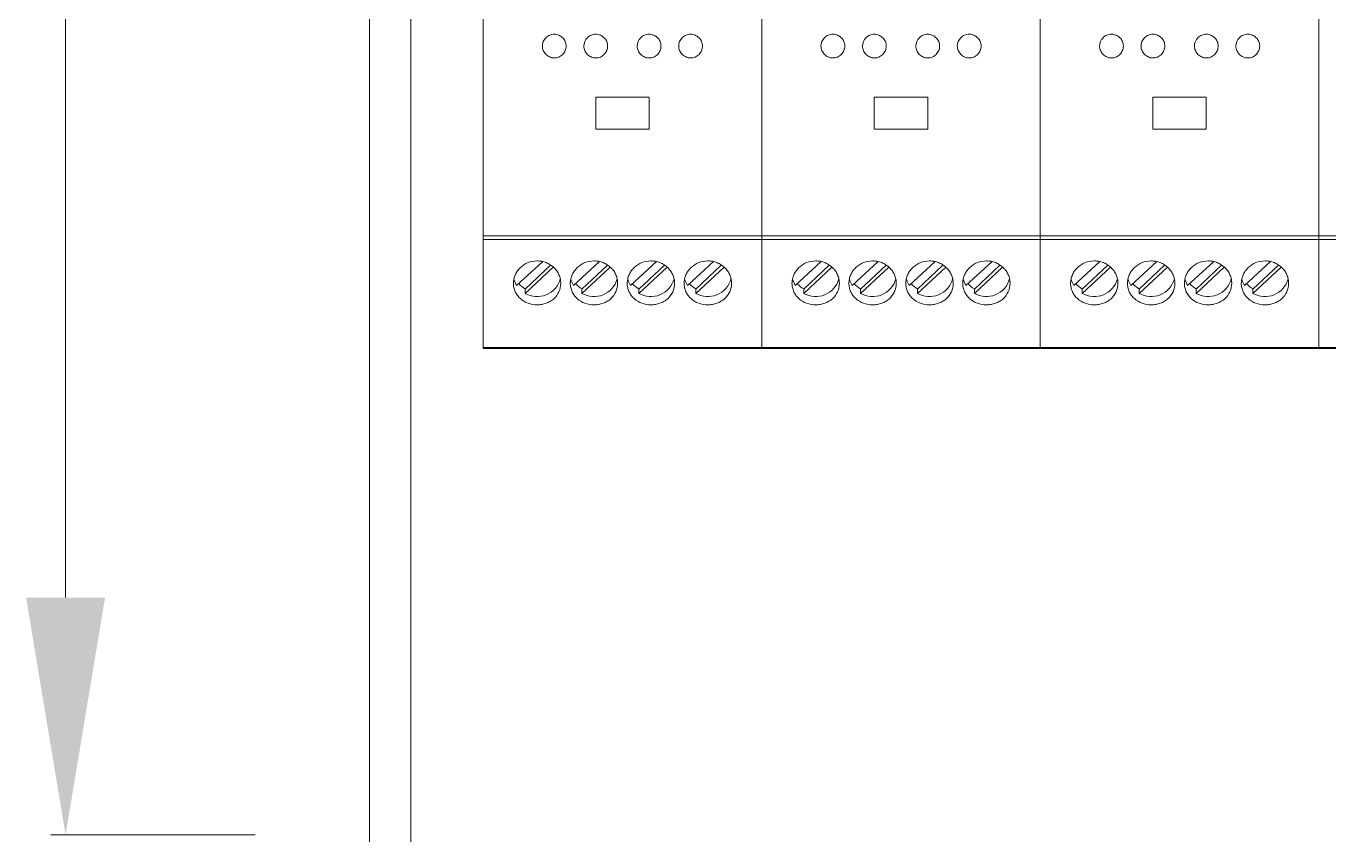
# Model space of a CAD drawing. Header units: millimetres. Extents: x 4137 to 6698, y 1400 to 3585.
# Drawn here: x 5054 to 5163.9, y 2645.8 to 2714 of the extents above; entities that cross this region are included whole.
import ezdxf

# ---------------------------------------------------------------- set-up
doc = ezdxf.new("R2010")
doc.units = ezdxf.units.MM
doc.layers.add('000-PI-Oprema', color=30, linetype='Continuous', lineweight=5)
for name, color, linetype in [('000-PI-ORMAR', 2, 'Continuous'), ('000-PI_TEXT', 7, 'Continuous'), ('002-PI-Kabelska kanalica', 150, 'Continuous')]:
    doc.layers.add(name, color=color, linetype=linetype)

msp = doc.modelspace()

# ---------------------------------------------------------------- linework, layer by layer
at = {"layer": '000-PI-Oprema', "color": 0, "linetype": 'ByBlock', "lineweight": 0}
for p, q in [((5092.54, 2775.7), (5092.54, 2696.28)), ((5116.04, 2775.7), (5116.04, 2696.28)), ((5116.04, 2775.7), (5116.04, 2696.28)), ((5139.54, 2775.7), (5139.54, 2696.28)), ((5139.54, 2775.7), (5139.54, 2696.28)), ((5163.04, 2775.7), (5163.04, 2696.28)), ((5163.04, 2775.7), (5163.04, 2696.28)), ((5106.54, 2707.98), (5102.04, 2707.98)), ((5102.04, 2707.98), (5102.04, 2705.28)), ((5106.54, 2705.28), (5106.54, 2707.98)), ((5130.04, 2707.98), (5125.54, 2707.98)), ((5125.54, 2707.98), (5125.54, 2705.28)), ((5130.04, 2705.28), (5130.04, 2707.98)), ((5153.54, 2707.98), (5149.04, 2707.98)), ((5149.04, 2707.98), (5149.04, 2705.28)), ((5153.54, 2705.28), (5153.54, 2707.98)), ((5102.04, 2705.28), (5106.54, 2705.28)), ((5125.54, 2705.28), (5130.04, 2705.28)), ((5149.04, 2705.28), (5153.54, 2705.28)), ((5116.04, 2696.28), (5092.54, 2696.28)), ((5092.54, 2696.28), (5092.54, 2695.98)), ((5092.54, 2695.98), (5092.54, 2686.88)), ((5092.54, 2695.98), (5116.04, 2695.98)), ((5116.04, 2696.28), (5116.04, 2695.98)), ((5139.54, 2696.28), (5116.04, 2696.28)), ((5116.04, 2696.28), (5116.04, 2695.98)), ((5116.04, 2686.88), (5116.04, 2695.98)), ((5116.04, 2695.98), (5116.04, 2686.88)), ((5116.04, 2695.98), (5139.54, 2695.98)), ((5139.54, 2696.28), (5139.54, 2695.98)), ((5163.04, 2696.28), (5139.54, 2696.28)), ((5139.54, 2696.28), (5139.54, 2695.98)), ((5139.54, 2686.88), (5139.54, 2695.98)), ((5139.54, 2695.98), (5139.54, 2686.88)), ((5139.54, 2695.98), (5163.04, 2695.98)), ((5163.04, 2696.28), (5163.04, 2695.98)), ((5186.54, 2696.28), (5163.04, 2696.28)), ((5163.04, 2696.28), (5163.04, 2695.98)), ((5163.04, 2686.88), (5163.04, 2695.98)), ((5163.04, 2695.98), (5163.04, 2686.88)), ((5163.04, 2695.98), (5186.54, 2695.98)), ((5095.37, 2692.09), (5097.54, 2694.1)), ((5098.23, 2693.8), (5096.08, 2691.8)), ((5100.17, 2692.09), (5102.34, 2694.1)), ((5103.03, 2693.8), (5100.88, 2691.8)), ((5104.97, 2692.09), (5107.14, 2694.1)), ((5107.83, 2693.8), (5105.68, 2691.8)), ((5109.77, 2692.09), (5111.94, 2694.1)), ((5112.63, 2693.8), (5110.48, 2691.8)), ((5118.87, 2692.09), (5121.04, 2694.1)), ((5121.73, 2693.8), (5119.58, 2691.8)), ((5123.67, 2692.09), (5125.84, 2694.1)), ((5126.53, 2693.8), (5124.38, 2691.8)), ((5128.47, 2692.09), (5130.64, 2694.1)), ((5131.33, 2693.8), (5129.18, 2691.8)), ((5133.27, 2692.09), (5135.44, 2694.1)), ((5136.13, 2693.8), (5133.98, 2691.8)), ((5142.37, 2692.09), (5144.54, 2694.1)), ((5145.23, 2693.8), (5143.08, 2691.8)), ((5147.17, 2692.09), (5149.34, 2694.1)), ((5150.03, 2693.8), (5147.88, 2691.8)), ((5151.97, 2692.09), (5154.14, 2694.1)), ((5154.83, 2693.8), (5152.68, 2691.8)), ((5156.77, 2692.09), (5158.94, 2694.1)), ((5159.63, 2693.8), (5157.48, 2691.8)), ((5098.46, 2693.64), (5096.08, 2691.43)), ((5103.26, 2693.64), (5100.88, 2691.43)), ((5108.06, 2693.64), (5105.68, 2691.43)), ((5112.86, 2693.64), (5110.48, 2691.43)), ((5121.96, 2693.64), (5119.58, 2691.43)), ((5126.76, 2693.64), (5124.38, 2691.43)), ((5131.56, 2693.64), (5129.18, 2691.43)), ((5136.36, 2693.64), (5133.98, 2691.43)), ((5145.46, 2693.64), (5143.08, 2691.43)), ((5150.26, 2693.64), (5147.88, 2691.43)), ((5155.06, 2693.64), (5152.68, 2691.43)), ((5159.86, 2693.64), (5157.48, 2691.43)), ((5096.08, 2691.8), (5096.08, 2691.43)), ((5100.88, 2691.8), (5100.88, 2691.43)), ((5105.68, 2691.8), (5105.68, 2691.43)), ((5110.48, 2691.8), (5110.48, 2691.43)), ((5119.58, 2691.8), (5119.58, 2691.43)), ((5124.38, 2691.8), (5124.38, 2691.43)), ((5129.18, 2691.8), (5129.18, 2691.43)), ((5133.98, 2691.8), (5133.98, 2691.43)), ((5143.08, 2691.8), (5143.08, 2691.43)), ((5147.88, 2691.8), (5147.88, 2691.43)), ((5152.68, 2691.8), (5152.68, 2691.43)), ((5157.48, 2691.8), (5157.48, 2691.43)), ((5092.54, 2686.88), (5116.04, 2686.88)), ((5092.54, 2686.88), (5092.54, 2686.78)), ((5092.54, 2686.78), (5116.04, 2686.78)), ((5116.04, 2686.78), (5116.04, 2686.88)), ((5116.04, 2686.88), (5139.54, 2686.88)), ((5116.04, 2686.88), (5116.04, 2686.78)), ((5116.04, 2686.78), (5139.54, 2686.78)), ((5139.54, 2686.78), (5139.54, 2686.88)), ((5139.54, 2686.88), (5163.04, 2686.88)), ((5139.54, 2686.88), (5139.54, 2686.78)), ((5139.54, 2686.78), (5163.04, 2686.78)), ((5163.04, 2686.78), (5163.04, 2686.88)), ((5163.04, 2686.88), (5186.54, 2686.88)), ((5163.04, 2686.88), (5163.04, 2686.78)), ((5163.04, 2686.78), (5186.54, 2686.78))]:
    msp.add_line(p, q, dxfattribs=at)
at = {"layer": '000-PI-Oprema', "color": 0, "linetype": 'ByBlock', "lineweight": 0, "flags": 128}
for points in [[(5095.37, 2692.09), (5095.18, 2692.49), (5095.14, 2692.64)], [(5100.17, 2692.09), (5099.98, 2692.49), (5099.94, 2692.64)], [(5104.97, 2692.09), (5104.78, 2692.49), (5104.74, 2692.64)], [(5109.77, 2692.09), (5109.58, 2692.49), (5109.54, 2692.64)], [(5118.87, 2692.09), (5118.68, 2692.49), (5118.64, 2692.64)], [(5123.67, 2692.09), (5123.48, 2692.49), (5123.44, 2692.64)], [(5128.47, 2692.09), (5128.28, 2692.49), (5128.24, 2692.64)], [(5133.27, 2692.09), (5133.08, 2692.49), (5133.04, 2692.64)], [(5142.37, 2692.09), (5142.18, 2692.49), (5142.14, 2692.64)], [(5147.17, 2692.09), (5146.98, 2692.49), (5146.94, 2692.64)], [(5151.97, 2692.09), (5151.78, 2692.49), (5151.74, 2692.64)], [(5156.77, 2692.09), (5156.58, 2692.49), (5156.54, 2692.64)]]:
    msp.add_lwpolyline(points, dxfattribs=at)
at = {"layer": '000-PI-Oprema', "color": 0, "linetype": 'ByBlock', "lineweight": 0}
for centre, radius, start, end in [((5097.09, 2693.19), 2.03, 240.1007, 344.4996), ((5101.89, 2693.19), 2.03, 240.1007, 344.4996), ((5106.69, 2693.19), 2.03, 240.1007, 344.4996), ((5111.49, 2693.19), 2.03, 240.1007, 344.4996), ((5120.59, 2693.19), 2.03, 240.1007, 344.4996), ((5125.39, 2693.19), 2.03, 240.1007, 344.4996), ((5130.19, 2693.19), 2.03, 240.1007, 344.4996), ((5134.99, 2693.19), 2.03, 240.1007, 344.4996), ((5144.09, 2693.19), 2.03, 240.1007, 344.4996), ((5148.89, 2693.19), 2.03, 240.1007, 344.4996), ((5153.69, 2693.19), 2.03, 240.1007, 344.4996), ((5158.49, 2693.19), 2.03, 240.1007, 344.4996), ((5097.02, 2693.53), 1.96, 221.106, 241.4741), ((5101.82, 2693.53), 1.96, 221.106, 241.4741), ((5106.62, 2693.53), 1.96, 221.106, 241.4741), ((5111.42, 2693.53), 1.96, 221.106, 241.4741), ((5120.52, 2693.53), 1.96, 221.106, 241.4741), ((5125.32, 2693.53), 1.96, 221.106, 241.4741), ((5130.12, 2693.53), 1.96, 221.106, 241.4741), ((5134.92, 2693.53), 1.96, 221.106, 241.4741), ((5144.02, 2693.53), 1.96, 221.106, 241.4741), ((5148.82, 2693.53), 1.96, 221.106, 241.4741), ((5153.62, 2693.53), 1.96, 221.106, 241.4741), ((5158.42, 2693.53), 1.96, 221.106, 241.4741)]:
    msp.add_arc(centre, radius, start, end, dxfattribs=at)
for points, knots in [([(5097.54, 2712.28), (5097.54, 2712.15), (5097.57, 2712.02), (5097.67, 2711.78), (5097.74, 2711.67), (5097.93, 2711.48), (5098.04, 2711.41), (5098.28, 2711.31), (5098.41, 2711.28), (5098.68, 2711.28), (5098.81, 2711.3), (5099.05, 2711.41), (5099.16, 2711.48), (5099.35, 2711.67), (5099.42, 2711.78), (5099.52, 2712.02), (5099.54, 2712.15), (5099.55, 2712.41), (5099.52, 2712.54), (5099.42, 2712.78), (5099.35, 2712.89), (5099.16, 2713.07), (5099.05, 2713.15), (5098.81, 2713.25), (5098.68, 2713.28), (5098.41, 2713.28), (5098.28, 2713.25), (5098.04, 2713.15), (5097.93, 2713.08), (5097.65, 2712.8), (5097.54, 2712.54), (5097.54, 2712.28)], [0, 0, 0, 0, 0.0625, 0.0625, 0.125, 0.125, 0.1875, 0.1875, 0.25, 0.25, 0.3125, 0.3125, 0.375, 0.375, 0.4375, 0.4375, 0.5, 0.5, 0.5625, 0.5625, 0.625, 0.625, 0.6875, 0.6875, 0.75, 0.75, 0.8125, 0.8125, 0.875, 0.875, 1, 1, 1, 1]), ([(5101.04, 2712.28), (5101.04, 2712.15), (5101.07, 2712.02), (5101.17, 2711.78), (5101.24, 2711.67), (5101.43, 2711.48), (5101.54, 2711.41), (5101.78, 2711.31), (5101.91, 2711.28), (5102.18, 2711.28), (5102.31, 2711.3), (5102.55, 2711.41), (5102.66, 2711.48), (5102.85, 2711.67), (5102.92, 2711.78), (5103.02, 2712.02), (5103.04, 2712.15), (5103.05, 2712.41), (5103.02, 2712.54), (5102.92, 2712.78), (5102.85, 2712.89), (5102.66, 2713.07), (5102.55, 2713.15), (5102.31, 2713.25), (5102.18, 2713.28), (5101.91, 2713.28), (5101.78, 2713.25), (5101.54, 2713.15), (5101.43, 2713.08), (5101.15, 2712.8), (5101.04, 2712.54), (5101.04, 2712.28)], [0, 0, 0, 0, 0.0625, 0.0625, 0.125, 0.125, 0.1875, 0.1875, 0.25, 0.25, 0.3125, 0.3125, 0.375, 0.375, 0.4375, 0.4375, 0.5, 0.5, 0.5625, 0.5625, 0.625, 0.625, 0.6875, 0.6875, 0.75, 0.75, 0.8125, 0.8125, 0.875, 0.875, 1, 1, 1, 1]), ([(5105.54, 2712.28), (5105.54, 2712.15), (5105.57, 2712.02), (5105.67, 2711.78), (5105.74, 2711.67), (5105.93, 2711.48), (5106.04, 2711.41), (5106.28, 2711.31), (5106.41, 2711.28), (5106.68, 2711.28), (5106.81, 2711.3), (5107.05, 2711.41), (5107.16, 2711.48), (5107.35, 2711.67), (5107.42, 2711.78), (5107.52, 2712.02), (5107.54, 2712.15), (5107.55, 2712.41), (5107.52, 2712.54), (5107.42, 2712.78), (5107.35, 2712.89), (5107.16, 2713.07), (5107.05, 2713.15), (5106.81, 2713.25), (5106.68, 2713.28), (5106.41, 2713.28), (5106.28, 2713.25), (5106.04, 2713.15), (5105.93, 2713.08), (5105.65, 2712.8), (5105.54, 2712.54), (5105.54, 2712.28)], [0, 0, 0, 0, 0.0625, 0.0625, 0.125, 0.125, 0.1875, 0.1875, 0.25, 0.25, 0.3125, 0.3125, 0.375, 0.375, 0.4375, 0.4375, 0.5, 0.5, 0.5625, 0.5625, 0.625, 0.625, 0.6875, 0.6875, 0.75, 0.75, 0.8125, 0.8125, 0.875, 0.875, 1, 1, 1, 1]), ([(5109.04, 2712.28), (5109.04, 2712.15), (5109.07, 2712.02), (5109.17, 2711.78), (5109.24, 2711.67), (5109.43, 2711.48), (5109.54, 2711.41), (5109.78, 2711.31), (5109.91, 2711.28), (5110.18, 2711.28), (5110.31, 2711.3), (5110.55, 2711.41), (5110.66, 2711.48), (5110.85, 2711.67), (5110.92, 2711.78), (5111.02, 2712.02), (5111.04, 2712.15), (5111.05, 2712.41), (5111.02, 2712.54), (5110.92, 2712.78), (5110.85, 2712.89), (5110.66, 2713.07), (5110.55, 2713.15), (5110.31, 2713.25), (5110.18, 2713.28), (5109.91, 2713.28), (5109.78, 2713.25), (5109.54, 2713.15), (5109.43, 2713.08), (5109.15, 2712.8), (5109.04, 2712.54), (5109.04, 2712.28)], [0, 0, 0, 0, 0.0625, 0.0625, 0.125, 0.125, 0.1875, 0.1875, 0.25, 0.25, 0.3125, 0.3125, 0.375, 0.375, 0.4375, 0.4375, 0.5, 0.5, 0.5625, 0.5625, 0.625, 0.625, 0.6875, 0.6875, 0.75, 0.75, 0.8125, 0.8125, 0.875, 0.875, 1, 1, 1, 1]), ([(5121.04, 2712.28), (5121.04, 2712.15), (5121.07, 2712.02), (5121.17, 2711.78), (5121.24, 2711.67), (5121.43, 2711.48), (5121.54, 2711.41), (5121.78, 2711.31), (5121.91, 2711.28), (5122.18, 2711.28), (5122.31, 2711.3), (5122.55, 2711.41), (5122.66, 2711.48), (5122.85, 2711.67), (5122.92, 2711.78), (5123.02, 2712.02), (5123.04, 2712.15), (5123.05, 2712.41), (5123.02, 2712.54), (5122.92, 2712.78), (5122.85, 2712.89), (5122.66, 2713.07), (5122.55, 2713.15), (5122.31, 2713.25), (5122.18, 2713.28), (5121.91, 2713.28), (5121.78, 2713.25), (5121.54, 2713.15), (5121.43, 2713.08), (5121.15, 2712.8), (5121.04, 2712.54), (5121.04, 2712.28)], [0, 0, 0, 0, 0.0625, 0.0625, 0.125, 0.125, 0.1875, 0.1875, 0.25, 0.25, 0.3125, 0.3125, 0.375, 0.375, 0.4375, 0.4375, 0.5, 0.5, 0.5625, 0.5625, 0.625, 0.625, 0.6875, 0.6875, 0.75, 0.75, 0.8125, 0.8125, 0.875, 0.875, 1, 1, 1, 1]), ([(5124.54, 2712.28), (5124.54, 2712.15), (5124.57, 2712.02), (5124.67, 2711.78), (5124.74, 2711.67), (5124.93, 2711.48), (5125.04, 2711.41), (5125.28, 2711.31), (5125.41, 2711.28), (5125.68, 2711.28), (5125.81, 2711.3), (5126.05, 2711.41), (5126.16, 2711.48), (5126.35, 2711.67), (5126.42, 2711.78), (5126.52, 2712.02), (5126.54, 2712.15), (5126.55, 2712.41), (5126.52, 2712.54), (5126.42, 2712.78), (5126.35, 2712.89), (5126.16, 2713.07), (5126.05, 2713.15), (5125.81, 2713.25), (5125.68, 2713.28), (5125.41, 2713.28), (5125.28, 2713.25), (5125.04, 2713.15), (5124.93, 2713.08), (5124.65, 2712.8), (5124.54, 2712.54), (5124.54, 2712.28)], [0, 0, 0, 0, 0.0625, 0.0625, 0.125, 0.125, 0.1875, 0.1875, 0.25, 0.25, 0.3125, 0.3125, 0.375, 0.375, 0.4375, 0.4375, 0.5, 0.5, 0.5625, 0.5625, 0.625, 0.625, 0.6875, 0.6875, 0.75, 0.75, 0.8125, 0.8125, 0.875, 0.875, 1, 1, 1, 1]), ([(5129.04, 2712.28), (5129.04, 2712.15), (5129.07, 2712.02), (5129.17, 2711.78), (5129.24, 2711.67), (5129.43, 2711.48), (5129.54, 2711.41), (5129.78, 2711.31), (5129.91, 2711.28), (5130.18, 2711.28), (5130.31, 2711.3), (5130.55, 2711.41), (5130.66, 2711.48), (5130.85, 2711.67), (5130.92, 2711.78), (5131.02, 2712.02), (5131.04, 2712.15), (5131.05, 2712.41), (5131.02, 2712.54), (5130.92, 2712.78), (5130.85, 2712.89), (5130.66, 2713.07), (5130.55, 2713.15), (5130.31, 2713.25), (5130.18, 2713.28), (5129.91, 2713.28), (5129.78, 2713.25), (5129.54, 2713.15), (5129.43, 2713.08), (5129.15, 2712.8), (5129.04, 2712.54), (5129.04, 2712.28)], [0, 0, 0, 0, 0.0625, 0.0625, 0.125, 0.125, 0.1875, 0.1875, 0.25, 0.25, 0.3125, 0.3125, 0.375, 0.375, 0.4375, 0.4375, 0.5, 0.5, 0.5625, 0.5625, 0.625, 0.625, 0.6875, 0.6875, 0.75, 0.75, 0.8125, 0.8125, 0.875, 0.875, 1, 1, 1, 1]), ([(5132.54, 2712.28), (5132.54, 2712.15), (5132.57, 2712.02), (5132.67, 2711.78), (5132.74, 2711.67), (5132.93, 2711.48), (5133.04, 2711.41), (5133.28, 2711.31), (5133.41, 2711.28), (5133.68, 2711.28), (5133.81, 2711.3), (5134.05, 2711.41), (5134.16, 2711.48), (5134.35, 2711.67), (5134.42, 2711.78), (5134.52, 2712.02), (5134.54, 2712.15), (5134.55, 2712.41), (5134.52, 2712.54), (5134.42, 2712.78), (5134.35, 2712.89), (5134.16, 2713.07), (5134.05, 2713.15), (5133.81, 2713.25), (5133.68, 2713.28), (5133.41, 2713.28), (5133.28, 2713.25), (5133.04, 2713.15), (5132.93, 2713.08), (5132.65, 2712.8), (5132.54, 2712.54), (5132.54, 2712.28)], [0, 0, 0, 0, 0.0625, 0.0625, 0.125, 0.125, 0.1875, 0.1875, 0.25, 0.25, 0.3125, 0.3125, 0.375, 0.375, 0.4375, 0.4375, 0.5, 0.5, 0.5625, 0.5625, 0.625, 0.625, 0.6875, 0.6875, 0.75, 0.75, 0.8125, 0.8125, 0.875, 0.875, 1, 1, 1, 1]), ([(5144.54, 2712.28), (5144.54, 2712.15), (5144.57, 2712.02), (5144.67, 2711.78), (5144.74, 2711.67), (5144.93, 2711.48), (5145.04, 2711.41), (5145.28, 2711.31), (5145.41, 2711.28), (5145.68, 2711.28), (5145.81, 2711.3), (5146.05, 2711.41), (5146.16, 2711.48), (5146.35, 2711.67), (5146.42, 2711.78), (5146.52, 2712.02), (5146.54, 2712.15), (5146.55, 2712.41), (5146.52, 2712.54), (5146.42, 2712.78), (5146.35, 2712.89), (5146.16, 2713.07), (5146.05, 2713.15), (5145.81, 2713.25), (5145.68, 2713.28), (5145.41, 2713.28), (5145.28, 2713.25), (5145.04, 2713.15), (5144.93, 2713.08), (5144.65, 2712.8), (5144.54, 2712.54), (5144.54, 2712.28)], [0, 0, 0, 0, 0.0625, 0.0625, 0.125, 0.125, 0.1875, 0.1875, 0.25, 0.25, 0.3125, 0.3125, 0.375, 0.375, 0.4375, 0.4375, 0.5, 0.5, 0.5625, 0.5625, 0.625, 0.625, 0.6875, 0.6875, 0.75, 0.75, 0.8125, 0.8125, 0.875, 0.875, 1, 1, 1, 1]), ([(5148.04, 2712.28), (5148.04, 2712.15), (5148.07, 2712.02), (5148.17, 2711.78), (5148.24, 2711.67), (5148.43, 2711.48), (5148.54, 2711.41), (5148.78, 2711.31), (5148.91, 2711.28), (5149.18, 2711.28), (5149.31, 2711.3), (5149.55, 2711.41), (5149.66, 2711.48), (5149.85, 2711.67), (5149.92, 2711.78), (5150.02, 2712.02), (5150.04, 2712.15), (5150.05, 2712.41), (5150.02, 2712.54), (5149.92, 2712.78), (5149.85, 2712.89), (5149.66, 2713.07), (5149.55, 2713.15), (5149.31, 2713.25), (5149.18, 2713.28), (5148.91, 2713.28), (5148.78, 2713.25), (5148.54, 2713.15), (5148.43, 2713.08), (5148.15, 2712.8), (5148.04, 2712.54), (5148.04, 2712.28)], [0, 0, 0, 0, 0.0625, 0.0625, 0.125, 0.125, 0.1875, 0.1875, 0.25, 0.25, 0.3125, 0.3125, 0.375, 0.375, 0.4375, 0.4375, 0.5, 0.5, 0.5625, 0.5625, 0.625, 0.625, 0.6875, 0.6875, 0.75, 0.75, 0.8125, 0.8125, 0.875, 0.875, 1, 1, 1, 1]), ([(5152.54, 2712.28), (5152.54, 2712.15), (5152.57, 2712.02), (5152.67, 2711.78), (5152.74, 2711.67), (5152.93, 2711.48), (5153.04, 2711.41), (5153.28, 2711.31), (5153.41, 2711.28), (5153.68, 2711.28), (5153.81, 2711.3), (5154.05, 2711.41), (5154.16, 2711.48), (5154.35, 2711.67), (5154.42, 2711.78), (5154.52, 2712.02), (5154.54, 2712.15), (5154.55, 2712.41), (5154.52, 2712.54), (5154.42, 2712.78), (5154.35, 2712.89), (5154.16, 2713.07), (5154.05, 2713.15), (5153.81, 2713.25), (5153.68, 2713.28), (5153.41, 2713.28), (5153.28, 2713.25), (5153.04, 2713.15), (5152.93, 2713.08), (5152.65, 2712.8), (5152.54, 2712.54), (5152.54, 2712.28)], [0, 0, 0, 0, 0.0625, 0.0625, 0.125, 0.125, 0.1875, 0.1875, 0.25, 0.25, 0.3125, 0.3125, 0.375, 0.375, 0.4375, 0.4375, 0.5, 0.5, 0.5625, 0.5625, 0.625, 0.625, 0.6875, 0.6875, 0.75, 0.75, 0.8125, 0.8125, 0.875, 0.875, 1, 1, 1, 1]), ([(5156.04, 2712.28), (5156.04, 2712.15), (5156.07, 2712.02), (5156.17, 2711.78), (5156.24, 2711.67), (5156.43, 2711.48), (5156.54, 2711.41), (5156.78, 2711.31), (5156.91, 2711.28), (5157.18, 2711.28), (5157.31, 2711.3), (5157.55, 2711.41), (5157.66, 2711.48), (5157.85, 2711.67), (5157.92, 2711.78), (5158.02, 2712.02), (5158.04, 2712.15), (5158.05, 2712.41), (5158.02, 2712.54), (5157.92, 2712.78), (5157.85, 2712.89), (5157.66, 2713.07), (5157.55, 2713.15), (5157.31, 2713.25), (5157.18, 2713.28), (5156.91, 2713.28), (5156.78, 2713.25), (5156.54, 2713.15), (5156.43, 2713.08), (5156.15, 2712.8), (5156.04, 2712.54), (5156.04, 2712.28)], [0, 0, 0, 0, 0.0625, 0.0625, 0.125, 0.125, 0.1875, 0.1875, 0.25, 0.25, 0.3125, 0.3125, 0.375, 0.375, 0.4375, 0.4375, 0.5, 0.5, 0.5625, 0.5625, 0.625, 0.625, 0.6875, 0.6875, 0.75, 0.75, 0.8125, 0.8125, 0.875, 0.875, 1, 1, 1, 1]), ([(5097.09, 2690.46), (5097.23, 2690.46), (5097.36, 2690.48), (5097.61, 2690.52), (5097.74, 2690.56), (5097.98, 2690.64), (5098.1, 2690.7), (5098.31, 2690.83), (5098.42, 2690.9), (5098.69, 2691.15), (5098.84, 2691.35), (5099.04, 2691.79), (5099.09, 2692.04), (5099.09, 2692.4), (5099.08, 2692.52), (5099.03, 2692.76), (5098.99, 2692.88), (5098.89, 2693.11), (5098.83, 2693.22), (5098.69, 2693.42), (5098.6, 2693.52), (5098.42, 2693.7), (5098.32, 2693.78), (5098.1, 2693.92), (5097.98, 2693.98), (5097.74, 2694.07), (5097.62, 2694.11), (5097.36, 2694.16), (5097.23, 2694.17), (5096.83, 2694.17), (5096.57, 2694.12), (5096.09, 2693.93), (5095.87, 2693.79), (5095.59, 2693.52), (5095.51, 2693.43), (5095.36, 2693.22), (5095.3, 2693.11), (5095.2, 2692.88), (5095.16, 2692.76), (5095.11, 2692.52), (5095.1, 2692.4), (5095.09, 2692.16), (5095.11, 2692.04), (5095.16, 2691.8), (5095.2, 2691.69), (5095.3, 2691.46), (5095.36, 2691.36), (5095.5, 2691.16), (5095.59, 2691.07), (5095.86, 2690.82), (5096.09, 2690.69), (5096.57, 2690.51), (5096.83, 2690.46), (5097.09, 2690.46)], [0, 0, 0, 0, 0.03125, 0.03125, 0.0625, 0.0625, 0.09375, 0.09375, 0.125, 0.125, 0.1875, 0.1875, 0.25, 0.25, 0.28125, 0.28125, 0.3125, 0.3125, 0.34375, 0.34375, 0.375, 0.375, 0.40625, 0.40625, 0.4375, 0.4375, 0.46875, 0.46875, 0.5, 0.5, 0.5625, 0.5625, 0.625, 0.625, 0.65625, 0.65625, 0.6875, 0.6875, 0.71875, 0.71875, 0.75, 0.75, 0.78125, 0.78125, 0.8125, 0.8125, 0.84375, 0.84375, 0.875, 0.875, 0.9375, 0.9375, 1, 1, 1, 1]), ([(5101.89, 2690.46), (5102.03, 2690.46), (5102.16, 2690.48), (5102.41, 2690.52), (5102.54, 2690.56), (5102.78, 2690.64), (5102.9, 2690.7), (5103.11, 2690.83), (5103.22, 2690.9), (5103.49, 2691.15), (5103.64, 2691.35), (5103.84, 2691.79), (5103.89, 2692.04), (5103.89, 2692.4), (5103.88, 2692.52), (5103.83, 2692.76), (5103.79, 2692.88), (5103.69, 2693.11), (5103.63, 2693.22), (5103.49, 2693.42), (5103.4, 2693.52), (5103.22, 2693.7), (5103.12, 2693.78), (5102.9, 2693.92), (5102.78, 2693.98), (5102.54, 2694.07), (5102.42, 2694.11), (5102.16, 2694.16), (5102.03, 2694.17), (5101.63, 2694.17), (5101.37, 2694.12), (5100.89, 2693.93), (5100.67, 2693.79), (5100.39, 2693.52), (5100.31, 2693.43), (5100.16, 2693.22), (5100.1, 2693.11), (5100, 2692.88), (5099.96, 2692.76), (5099.91, 2692.52), (5099.9, 2692.4), (5099.89, 2692.16), (5099.91, 2692.04), (5099.96, 2691.8), (5100, 2691.69), (5100.1, 2691.46), (5100.16, 2691.36), (5100.3, 2691.16), (5100.39, 2691.07), (5100.66, 2690.82), (5100.89, 2690.69), (5101.37, 2690.51), (5101.63, 2690.46), (5101.89, 2690.46)], [0, 0, 0, 0, 0.03125, 0.03125, 0.0625, 0.0625, 0.09375, 0.09375, 0.125, 0.125, 0.1875, 0.1875, 0.25, 0.25, 0.28125, 0.28125, 0.3125, 0.3125, 0.34375, 0.34375, 0.375, 0.375, 0.40625, 0.40625, 0.4375, 0.4375, 0.46875, 0.46875, 0.5, 0.5, 0.5625, 0.5625, 0.625, 0.625, 0.65625, 0.65625, 0.6875, 0.6875, 0.71875, 0.71875, 0.75, 0.75, 0.78125, 0.78125, 0.8125, 0.8125, 0.84375, 0.84375, 0.875, 0.875, 0.9375, 0.9375, 1, 1, 1, 1]), ([(5106.69, 2690.46), (5106.83, 2690.46), (5106.96, 2690.48), (5107.21, 2690.52), (5107.34, 2690.56), (5107.58, 2690.64), (5107.7, 2690.7), (5107.91, 2690.83), (5108.02, 2690.9), (5108.29, 2691.15), (5108.44, 2691.35), (5108.64, 2691.79), (5108.69, 2692.04), (5108.69, 2692.4), (5108.68, 2692.52), (5108.63, 2692.76), (5108.59, 2692.88), (5108.49, 2693.11), (5108.43, 2693.22), (5108.29, 2693.42), (5108.2, 2693.52), (5108.02, 2693.7), (5107.92, 2693.78), (5107.7, 2693.92), (5107.58, 2693.98), (5107.34, 2694.07), (5107.22, 2694.11), (5106.96, 2694.16), (5106.83, 2694.17), (5106.43, 2694.17), (5106.17, 2694.12), (5105.69, 2693.93), (5105.47, 2693.79), (5105.19, 2693.52), (5105.11, 2693.43), (5104.96, 2693.22), (5104.9, 2693.11), (5104.8, 2692.88), (5104.76, 2692.76), (5104.71, 2692.52), (5104.7, 2692.4), (5104.69, 2692.16), (5104.71, 2692.04), (5104.76, 2691.8), (5104.8, 2691.69), (5104.9, 2691.46), (5104.96, 2691.36), (5105.1, 2691.16), (5105.19, 2691.07), (5105.46, 2690.82), (5105.69, 2690.69), (5106.17, 2690.51), (5106.43, 2690.46), (5106.69, 2690.46)], [0, 0, 0, 0, 0.03125, 0.03125, 0.0625, 0.0625, 0.09375, 0.09375, 0.125, 0.125, 0.1875, 0.1875, 0.25, 0.25, 0.28125, 0.28125, 0.3125, 0.3125, 0.34375, 0.34375, 0.375, 0.375, 0.40625, 0.40625, 0.4375, 0.4375, 0.46875, 0.46875, 0.5, 0.5, 0.5625, 0.5625, 0.625, 0.625, 0.65625, 0.65625, 0.6875, 0.6875, 0.71875, 0.71875, 0.75, 0.75, 0.78125, 0.78125, 0.8125, 0.8125, 0.84375, 0.84375, 0.875, 0.875, 0.9375, 0.9375, 1, 1, 1, 1]), ([(5111.49, 2690.46), (5111.63, 2690.46), (5111.76, 2690.48), (5112.01, 2690.52), (5112.14, 2690.56), (5112.38, 2690.64), (5112.5, 2690.7), (5112.71, 2690.83), (5112.82, 2690.9), (5113.09, 2691.15), (5113.24, 2691.35), (5113.44, 2691.79), (5113.49, 2692.04), (5113.49, 2692.4), (5113.48, 2692.52), (5113.43, 2692.76), (5113.39, 2692.88), (5113.29, 2693.11), (5113.23, 2693.22), (5113.09, 2693.42), (5113, 2693.52), (5112.82, 2693.7), (5112.72, 2693.78), (5112.5, 2693.92), (5112.38, 2693.98), (5112.14, 2694.07), (5112.02, 2694.11), (5111.76, 2694.16), (5111.63, 2694.17), (5111.23, 2694.17), (5110.97, 2694.12), (5110.49, 2693.93), (5110.27, 2693.79), (5109.99, 2693.52), (5109.91, 2693.43), (5109.76, 2693.22), (5109.7, 2693.11), (5109.6, 2692.88), (5109.56, 2692.76), (5109.51, 2692.52), (5109.5, 2692.4), (5109.49, 2692.16), (5109.51, 2692.04), (5109.56, 2691.8), (5109.6, 2691.69), (5109.7, 2691.46), (5109.76, 2691.36), (5109.9, 2691.16), (5109.99, 2691.07), (5110.26, 2690.82), (5110.49, 2690.69), (5110.97, 2690.51), (5111.23, 2690.46), (5111.49, 2690.46)], [0, 0, 0, 0, 0.03125, 0.03125, 0.0625, 0.0625, 0.09375, 0.09375, 0.125, 0.125, 0.1875, 0.1875, 0.25, 0.25, 0.28125, 0.28125, 0.3125, 0.3125, 0.34375, 0.34375, 0.375, 0.375, 0.40625, 0.40625, 0.4375, 0.4375, 0.46875, 0.46875, 0.5, 0.5, 0.5625, 0.5625, 0.625, 0.625, 0.65625, 0.65625, 0.6875, 0.6875, 0.71875, 0.71875, 0.75, 0.75, 0.78125, 0.78125, 0.8125, 0.8125, 0.84375, 0.84375, 0.875, 0.875, 0.9375, 0.9375, 1, 1, 1, 1]), ([(5120.59, 2690.46), (5120.73, 2690.46), (5120.86, 2690.48), (5121.11, 2690.52), (5121.24, 2690.56), (5121.48, 2690.64), (5121.6, 2690.7), (5121.81, 2690.83), (5121.92, 2690.9), (5122.19, 2691.15), (5122.34, 2691.35), (5122.54, 2691.79), (5122.59, 2692.04), (5122.59, 2692.4), (5122.58, 2692.52), (5122.53, 2692.76), (5122.49, 2692.88), (5122.39, 2693.11), (5122.33, 2693.22), (5122.19, 2693.42), (5122.1, 2693.52), (5121.92, 2693.7), (5121.82, 2693.78), (5121.6, 2693.92), (5121.48, 2693.98), (5121.24, 2694.07), (5121.12, 2694.11), (5120.86, 2694.16), (5120.73, 2694.17), (5120.33, 2694.17), (5120.07, 2694.12), (5119.59, 2693.93), (5119.37, 2693.79), (5119.09, 2693.52), (5119.01, 2693.43), (5118.86, 2693.22), (5118.8, 2693.11), (5118.7, 2692.88), (5118.66, 2692.76), (5118.61, 2692.52), (5118.6, 2692.4), (5118.59, 2692.16), (5118.61, 2692.04), (5118.66, 2691.8), (5118.7, 2691.69), (5118.8, 2691.46), (5118.86, 2691.36), (5119, 2691.16), (5119.09, 2691.07), (5119.36, 2690.82), (5119.59, 2690.69), (5120.07, 2690.51), (5120.33, 2690.46), (5120.59, 2690.46)], [0, 0, 0, 0, 0.03125, 0.03125, 0.0625, 0.0625, 0.09375, 0.09375, 0.125, 0.125, 0.1875, 0.1875, 0.25, 0.25, 0.28125, 0.28125, 0.3125, 0.3125, 0.34375, 0.34375, 0.375, 0.375, 0.40625, 0.40625, 0.4375, 0.4375, 0.46875, 0.46875, 0.5, 0.5, 0.5625, 0.5625, 0.625, 0.625, 0.65625, 0.65625, 0.6875, 0.6875, 0.71875, 0.71875, 0.75, 0.75, 0.78125, 0.78125, 0.8125, 0.8125, 0.84375, 0.84375, 0.875, 0.875, 0.9375, 0.9375, 1, 1, 1, 1]), ([(5125.39, 2690.46), (5125.53, 2690.46), (5125.66, 2690.48), (5125.91, 2690.52), (5126.04, 2690.56), (5126.28, 2690.64), (5126.4, 2690.7), (5126.61, 2690.83), (5126.72, 2690.9), (5126.99, 2691.15), (5127.14, 2691.35), (5127.34, 2691.79), (5127.39, 2692.04), (5127.39, 2692.4), (5127.38, 2692.52), (5127.33, 2692.76), (5127.29, 2692.88), (5127.19, 2693.11), (5127.13, 2693.22), (5126.99, 2693.42), (5126.9, 2693.52), (5126.72, 2693.7), (5126.62, 2693.78), (5126.4, 2693.92), (5126.28, 2693.98), (5126.04, 2694.07), (5125.92, 2694.11), (5125.66, 2694.16), (5125.53, 2694.17), (5125.13, 2694.17), (5124.87, 2694.12), (5124.39, 2693.93), (5124.17, 2693.79), (5123.89, 2693.52), (5123.81, 2693.43), (5123.66, 2693.22), (5123.6, 2693.11), (5123.5, 2692.88), (5123.46, 2692.76), (5123.41, 2692.52), (5123.4, 2692.4), (5123.39, 2692.16), (5123.41, 2692.04), (5123.46, 2691.8), (5123.5, 2691.69), (5123.6, 2691.46), (5123.66, 2691.36), (5123.8, 2691.16), (5123.89, 2691.07), (5124.16, 2690.82), (5124.39, 2690.69), (5124.87, 2690.51), (5125.13, 2690.46), (5125.39, 2690.46)], [0, 0, 0, 0, 0.03125, 0.03125, 0.0625, 0.0625, 0.09375, 0.09375, 0.125, 0.125, 0.1875, 0.1875, 0.25, 0.25, 0.28125, 0.28125, 0.3125, 0.3125, 0.34375, 0.34375, 0.375, 0.375, 0.40625, 0.40625, 0.4375, 0.4375, 0.46875, 0.46875, 0.5, 0.5, 0.5625, 0.5625, 0.625, 0.625, 0.65625, 0.65625, 0.6875, 0.6875, 0.71875, 0.71875, 0.75, 0.75, 0.78125, 0.78125, 0.8125, 0.8125, 0.84375, 0.84375, 0.875, 0.875, 0.9375, 0.9375, 1, 1, 1, 1]), ([(5130.19, 2690.46), (5130.33, 2690.46), (5130.46, 2690.48), (5130.71, 2690.52), (5130.84, 2690.56), (5131.08, 2690.64), (5131.2, 2690.7), (5131.41, 2690.83), (5131.52, 2690.9), (5131.79, 2691.15), (5131.94, 2691.35), (5132.14, 2691.79), (5132.19, 2692.04), (5132.19, 2692.4), (5132.18, 2692.52), (5132.13, 2692.76), (5132.09, 2692.88), (5131.99, 2693.11), (5131.93, 2693.22), (5131.79, 2693.42), (5131.7, 2693.52), (5131.52, 2693.7), (5131.42, 2693.78), (5131.2, 2693.92), (5131.08, 2693.98), (5130.84, 2694.07), (5130.72, 2694.11), (5130.46, 2694.16), (5130.33, 2694.17), (5129.93, 2694.17), (5129.67, 2694.12), (5129.19, 2693.93), (5128.97, 2693.79), (5128.69, 2693.52), (5128.61, 2693.43), (5128.46, 2693.22), (5128.4, 2693.11), (5128.3, 2692.88), (5128.26, 2692.76), (5128.21, 2692.52), (5128.2, 2692.4), (5128.19, 2692.16), (5128.21, 2692.04), (5128.26, 2691.8), (5128.3, 2691.69), (5128.4, 2691.46), (5128.46, 2691.36), (5128.6, 2691.16), (5128.69, 2691.07), (5128.96, 2690.82), (5129.19, 2690.69), (5129.67, 2690.51), (5129.93, 2690.46), (5130.19, 2690.46)], [0, 0, 0, 0, 0.03125, 0.03125, 0.0625, 0.0625, 0.09375, 0.09375, 0.125, 0.125, 0.1875, 0.1875, 0.25, 0.25, 0.28125, 0.28125, 0.3125, 0.3125, 0.34375, 0.34375, 0.375, 0.375, 0.40625, 0.40625, 0.4375, 0.4375, 0.46875, 0.46875, 0.5, 0.5, 0.5625, 0.5625, 0.625, 0.625, 0.65625, 0.65625, 0.6875, 0.6875, 0.71875, 0.71875, 0.75, 0.75, 0.78125, 0.78125, 0.8125, 0.8125, 0.84375, 0.84375, 0.875, 0.875, 0.9375, 0.9375, 1, 1, 1, 1]), ([(5134.99, 2690.46), (5135.13, 2690.46), (5135.26, 2690.48), (5135.51, 2690.52), (5135.64, 2690.56), (5135.88, 2690.64), (5136, 2690.7), (5136.21, 2690.83), (5136.32, 2690.9), (5136.59, 2691.15), (5136.74, 2691.35), (5136.94, 2691.79), (5136.99, 2692.04), (5136.99, 2692.4), (5136.98, 2692.52), (5136.93, 2692.76), (5136.89, 2692.88), (5136.79, 2693.11), (5136.73, 2693.22), (5136.59, 2693.42), (5136.5, 2693.52), (5136.32, 2693.7), (5136.22, 2693.78), (5136, 2693.92), (5135.88, 2693.98), (5135.64, 2694.07), (5135.52, 2694.11), (5135.26, 2694.16), (5135.13, 2694.17), (5134.73, 2694.17), (5134.47, 2694.12), (5133.99, 2693.93), (5133.77, 2693.79), (5133.49, 2693.52), (5133.41, 2693.43), (5133.26, 2693.22), (5133.2, 2693.11), (5133.1, 2692.88), (5133.06, 2692.76), (5133.01, 2692.52), (5133, 2692.4), (5132.99, 2692.16), (5133.01, 2692.04), (5133.06, 2691.8), (5133.1, 2691.69), (5133.2, 2691.46), (5133.26, 2691.36), (5133.4, 2691.16), (5133.49, 2691.07), (5133.76, 2690.82), (5133.99, 2690.69), (5134.47, 2690.51), (5134.73, 2690.46), (5134.99, 2690.46)], [0, 0, 0, 0, 0.03125, 0.03125, 0.0625, 0.0625, 0.09375, 0.09375, 0.125, 0.125, 0.1875, 0.1875, 0.25, 0.25, 0.28125, 0.28125, 0.3125, 0.3125, 0.34375, 0.34375, 0.375, 0.375, 0.40625, 0.40625, 0.4375, 0.4375, 0.46875, 0.46875, 0.5, 0.5, 0.5625, 0.5625, 0.625, 0.625, 0.65625, 0.65625, 0.6875, 0.6875, 0.71875, 0.71875, 0.75, 0.75, 0.78125, 0.78125, 0.8125, 0.8125, 0.84375, 0.84375, 0.875, 0.875, 0.9375, 0.9375, 1, 1, 1, 1]), ([(5144.09, 2690.46), (5144.23, 2690.46), (5144.36, 2690.48), (5144.61, 2690.52), (5144.74, 2690.56), (5144.98, 2690.64), (5145.1, 2690.7), (5145.31, 2690.83), (5145.42, 2690.9), (5145.69, 2691.15), (5145.84, 2691.35), (5146.04, 2691.79), (5146.09, 2692.04), (5146.09, 2692.4), (5146.08, 2692.52), (5146.03, 2692.76), (5145.99, 2692.88), (5145.89, 2693.11), (5145.83, 2693.22), (5145.69, 2693.42), (5145.6, 2693.52), (5145.42, 2693.7), (5145.32, 2693.78), (5145.1, 2693.92), (5144.98, 2693.98), (5144.74, 2694.07), (5144.62, 2694.11), (5144.36, 2694.16), (5144.23, 2694.17), (5143.83, 2694.17), (5143.57, 2694.12), (5143.09, 2693.93), (5142.87, 2693.79), (5142.59, 2693.52), (5142.51, 2693.43), (5142.36, 2693.22), (5142.3, 2693.11), (5142.2, 2692.88), (5142.16, 2692.76), (5142.11, 2692.52), (5142.1, 2692.4), (5142.09, 2692.16), (5142.11, 2692.04), (5142.16, 2691.8), (5142.2, 2691.69), (5142.3, 2691.46), (5142.36, 2691.36), (5142.5, 2691.16), (5142.59, 2691.07), (5142.86, 2690.82), (5143.09, 2690.69), (5143.57, 2690.51), (5143.83, 2690.46), (5144.09, 2690.46)], [0, 0, 0, 0, 0.03125, 0.03125, 0.0625, 0.0625, 0.09375, 0.09375, 0.125, 0.125, 0.1875, 0.1875, 0.25, 0.25, 0.28125, 0.28125, 0.3125, 0.3125, 0.34375, 0.34375, 0.375, 0.375, 0.40625, 0.40625, 0.4375, 0.4375, 0.46875, 0.46875, 0.5, 0.5, 0.5625, 0.5625, 0.625, 0.625, 0.65625, 0.65625, 0.6875, 0.6875, 0.71875, 0.71875, 0.75, 0.75, 0.78125, 0.78125, 0.8125, 0.8125, 0.84375, 0.84375, 0.875, 0.875, 0.9375, 0.9375, 1, 1, 1, 1]), ([(5148.89, 2690.46), (5149.03, 2690.46), (5149.16, 2690.48), (5149.41, 2690.52), (5149.54, 2690.56), (5149.78, 2690.64), (5149.9, 2690.7), (5150.11, 2690.83), (5150.22, 2690.9), (5150.49, 2691.15), (5150.64, 2691.35), (5150.84, 2691.79), (5150.89, 2692.04), (5150.89, 2692.4), (5150.88, 2692.52), (5150.83, 2692.76), (5150.79, 2692.88), (5150.69, 2693.11), (5150.63, 2693.22), (5150.49, 2693.42), (5150.4, 2693.52), (5150.22, 2693.7), (5150.12, 2693.78), (5149.9, 2693.92), (5149.78, 2693.98), (5149.54, 2694.07), (5149.42, 2694.11), (5149.16, 2694.16), (5149.03, 2694.17), (5148.63, 2694.17), (5148.37, 2694.12), (5147.89, 2693.93), (5147.67, 2693.79), (5147.39, 2693.52), (5147.31, 2693.43), (5147.16, 2693.22), (5147.1, 2693.11), (5147, 2692.88), (5146.96, 2692.76), (5146.91, 2692.52), (5146.9, 2692.4), (5146.89, 2692.16), (5146.91, 2692.04), (5146.96, 2691.8), (5147, 2691.69), (5147.1, 2691.46), (5147.16, 2691.36), (5147.3, 2691.16), (5147.39, 2691.07), (5147.66, 2690.82), (5147.89, 2690.69), (5148.37, 2690.51), (5148.63, 2690.46), (5148.89, 2690.46)], [0, 0, 0, 0, 0.03125, 0.03125, 0.0625, 0.0625, 0.09375, 0.09375, 0.125, 0.125, 0.1875, 0.1875, 0.25, 0.25, 0.28125, 0.28125, 0.3125, 0.3125, 0.34375, 0.34375, 0.375, 0.375, 0.40625, 0.40625, 0.4375, 0.4375, 0.46875, 0.46875, 0.5, 0.5, 0.5625, 0.5625, 0.625, 0.625, 0.65625, 0.65625, 0.6875, 0.6875, 0.71875, 0.71875, 0.75, 0.75, 0.78125, 0.78125, 0.8125, 0.8125, 0.84375, 0.84375, 0.875, 0.875, 0.9375, 0.9375, 1, 1, 1, 1]), ([(5153.69, 2690.46), (5153.83, 2690.46), (5153.96, 2690.48), (5154.21, 2690.52), (5154.34, 2690.56), (5154.58, 2690.64), (5154.7, 2690.7), (5154.91, 2690.83), (5155.02, 2690.9), (5155.29, 2691.15), (5155.44, 2691.35), (5155.64, 2691.79), (5155.69, 2692.04), (5155.69, 2692.4), (5155.68, 2692.52), (5155.63, 2692.76), (5155.59, 2692.88), (5155.49, 2693.11), (5155.43, 2693.22), (5155.29, 2693.42), (5155.2, 2693.52), (5155.02, 2693.7), (5154.92, 2693.78), (5154.7, 2693.92), (5154.58, 2693.98), (5154.34, 2694.07), (5154.22, 2694.11), (5153.96, 2694.16), (5153.83, 2694.17), (5153.43, 2694.17), (5153.17, 2694.12), (5152.69, 2693.93), (5152.47, 2693.79), (5152.19, 2693.52), (5152.11, 2693.43), (5151.96, 2693.22), (5151.9, 2693.11), (5151.8, 2692.88), (5151.76, 2692.76), (5151.71, 2692.52), (5151.7, 2692.4), (5151.69, 2692.16), (5151.71, 2692.04), (5151.76, 2691.8), (5151.8, 2691.69), (5151.9, 2691.46), (5151.96, 2691.36), (5152.1, 2691.16), (5152.19, 2691.07), (5152.46, 2690.82), (5152.69, 2690.69), (5153.17, 2690.51), (5153.43, 2690.46), (5153.69, 2690.46)], [0, 0, 0, 0, 0.03125, 0.03125, 0.0625, 0.0625, 0.09375, 0.09375, 0.125, 0.125, 0.1875, 0.1875, 0.25, 0.25, 0.28125, 0.28125, 0.3125, 0.3125, 0.34375, 0.34375, 0.375, 0.375, 0.40625, 0.40625, 0.4375, 0.4375, 0.46875, 0.46875, 0.5, 0.5, 0.5625, 0.5625, 0.625, 0.625, 0.65625, 0.65625, 0.6875, 0.6875, 0.71875, 0.71875, 0.75, 0.75, 0.78125, 0.78125, 0.8125, 0.8125, 0.84375, 0.84375, 0.875, 0.875, 0.9375, 0.9375, 1, 1, 1, 1]), ([(5158.49, 2690.46), (5158.63, 2690.46), (5158.76, 2690.48), (5159.01, 2690.52), (5159.14, 2690.56), (5159.38, 2690.64), (5159.5, 2690.7), (5159.71, 2690.83), (5159.82, 2690.9), (5160.09, 2691.15), (5160.24, 2691.35), (5160.44, 2691.79), (5160.49, 2692.04), (5160.49, 2692.4), (5160.48, 2692.52), (5160.43, 2692.76), (5160.39, 2692.88), (5160.29, 2693.11), (5160.23, 2693.22), (5160.09, 2693.42), (5160, 2693.52), (5159.82, 2693.7), (5159.72, 2693.78), (5159.5, 2693.92), (5159.38, 2693.98), (5159.14, 2694.07), (5159.02, 2694.11), (5158.76, 2694.16), (5158.63, 2694.17), (5158.23, 2694.17), (5157.97, 2694.12), (5157.49, 2693.93), (5157.27, 2693.79), (5156.99, 2693.52), (5156.91, 2693.43), (5156.76, 2693.22), (5156.7, 2693.11), (5156.6, 2692.88), (5156.56, 2692.76), (5156.51, 2692.52), (5156.5, 2692.4), (5156.49, 2692.16), (5156.51, 2692.04), (5156.56, 2691.8), (5156.6, 2691.69), (5156.7, 2691.46), (5156.76, 2691.36), (5156.9, 2691.16), (5156.99, 2691.07), (5157.26, 2690.82), (5157.49, 2690.69), (5157.97, 2690.51), (5158.23, 2690.46), (5158.49, 2690.46)], [0, 0, 0, 0, 0.03125, 0.03125, 0.0625, 0.0625, 0.09375, 0.09375, 0.125, 0.125, 0.1875, 0.1875, 0.25, 0.25, 0.28125, 0.28125, 0.3125, 0.3125, 0.34375, 0.34375, 0.375, 0.375, 0.40625, 0.40625, 0.4375, 0.4375, 0.46875, 0.46875, 0.5, 0.5, 0.5625, 0.5625, 0.625, 0.625, 0.65625, 0.65625, 0.6875, 0.6875, 0.71875, 0.71875, 0.75, 0.75, 0.78125, 0.78125, 0.8125, 0.8125, 0.84375, 0.84375, 0.875, 0.875, 0.9375, 0.9375, 1, 1, 1, 1])]:
    msp.add_open_spline(points, degree=3, knots=knots, dxfattribs=at)
at = {"layer": '000-PI-ORMAR', "color": 0, "linetype": 'ByBlock', "lineweight": 0}
msp.add_line((5082.95, 3405.78), (5082.95, 1515.78), dxfattribs=at)
at = {"layer": '000-PI_TEXT', "color": 0, "linetype": 'ByBlock', "lineweight": 0, "ltscale": 0.25}
for p, q in [((5057.32, 2815.78), (5057.32, 2665.78)), ((5073.32, 2645.78), (5056.07, 2645.78))]:
    msp.add_line(p, q, dxfattribs=at)
at = {"layer": '000-PI_TEXT', "color": 0, "linetype": 'ByBlock', "ltscale": 0.25}
msp.add_solid([(5053.99, 2665.78), (5060.65, 2665.78), (5057.32, 2645.78)], dxfattribs=at)
at = {"layer": '002-PI-Kabelska kanalica', "color": 0, "linetype": 'ByBlock', "lineweight": 0}
msp.add_line((5086.45, 3405.78), (5086.45, 1635.78), dxfattribs=at)

doc.saveas('drawing.dxf')
